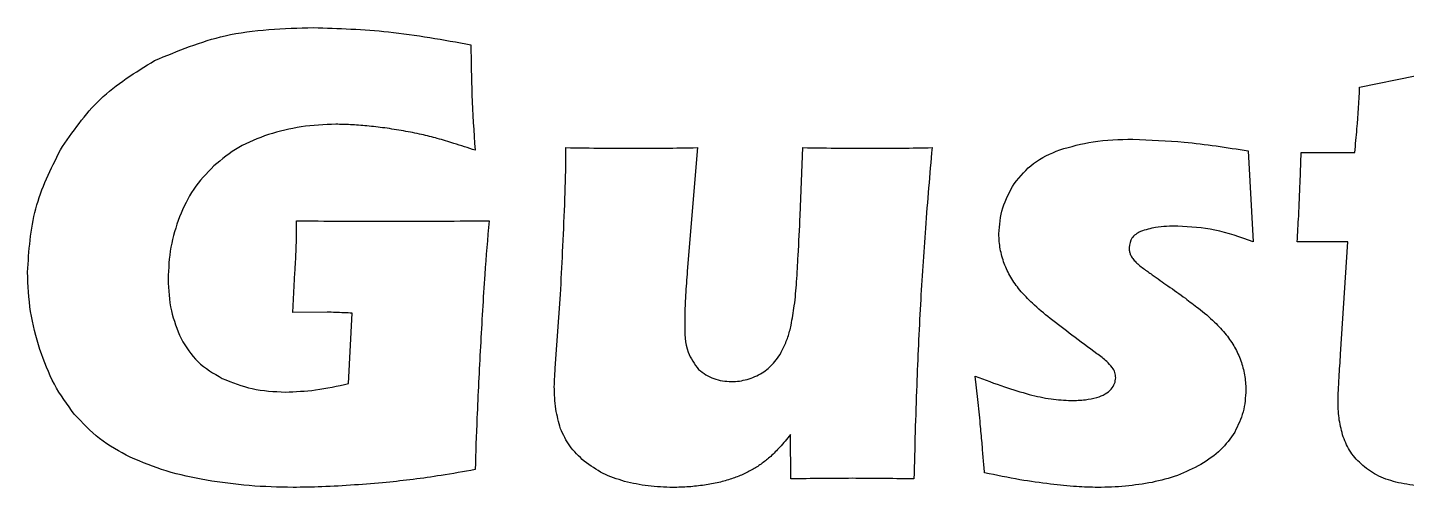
# Model space of a CAD drawing. Header units: millimetres. Extents: x -117 to 117, y -133 to 133.
# Drawn here: x -24.5 to -15.16, y 83.51 to 86.63 of the extents above; entities that cross this region are included whole.
import ezdxf

# ---------------------------------------------------------------- set-up
doc = ezdxf.new("R2010")
doc.units = ezdxf.units.MM
doc.layers.get('0').update_dxf_attribs({"linetype": 'CONTINUOUS'})

msp = doc.modelspace()

# ---------------------------------------------------------------- linework, layer by layer
for p, q in [((-15.478, 86.221), (-15.1017, 86.2979)), ((-19.9628, 85.8122), (-20.031, 84.9749)), ((-19.2669, 85.3529), (-19.2498, 85.8122)), ((-16.2331, 85.7903), (-16.1979, 85.1749)), ((-15.8815, 85.5749), (-15.8749, 85.7793)), ((-15.8749, 85.7793), (-15.5107, 85.7793)), ((-15.5588, 85.1749), (-15.9012, 85.1749)), ((-15.6068, 84.4144), (-15.5588, 85.1749)), ((-22.7034, 84.6957), (-22.6881, 84.9661)), ((-20.9254, 84.3177), (-20.8903, 84.8166)), ((-22.47, 84.6979), (-22.7034, 84.6957)), ((-22.3254, 84.2144), (-22.3003, 84.6914)), ((-18.0639, 84.1067), (-18.0815, 84.265)), ((-19.3298, 83.5683), (-19.3322, 83.8694))]:
    msp.add_line(p, q)
for points, knots in [([(-23.6386, 86.4023), (-23.4815, 86.4673), (-23.1377, 86.6094), (-22.7651, 86.6198), (-22.5628, 86.6254)], [0, 0, 0, 0, 0.0505677, 0.1106895, 0.1106895, 0.1106895, 0.1106895]), ([(-22.5628, 86.6254), (-22.3933, 86.6196), (-22.0352, 86.6073), (-21.6826, 86.5429), (-21.4968, 86.5089)], [0, 0, 0, 0, 0.0507978, 0.1073557, 0.1073557, 0.1073557, 0.1073557]), ([(-21.4968, 86.5089), (-21.4954, 86.3959), (-21.4924, 86.1575), (-21.4766, 85.9197), (-21.4683, 85.7947)], [0, 0, 0, 0, 0.0339085, 0.07149719, 0.07149719, 0.07149719, 0.07149719]), ([(-24.2771, 85.7968), (-24.1938, 85.9183), (-24.0243, 86.1656), (-23.7686, 86.3225), (-23.6386, 86.4023)], [0, 0, 0, 0, 0.0436565, 0.08887193, 0.08887193, 0.08887193, 0.08887193]), ([(-15.5107, 85.7793), (-15.5055, 85.8329), (-15.4913, 85.9799), (-15.4831, 86.1274), (-15.478, 86.221)], [0, 0, 0, 0, 0.01616639, 0.04430101, 0.04430101, 0.04430101, 0.04430101]), ([(-22.4111, 85.9705), (-22.49, 85.9678), (-22.6451, 85.9625), (-22.7947, 85.9214), (-22.8683, 85.9012)], [0, 0, 0, 0, 0.02358025, 0.04637721, 0.04637721, 0.04637721, 0.04637721]), ([(-22.2012, 85.9595), (-22.2383, 85.9627), (-22.3081, 85.9687), (-22.3782, 85.9699), (-22.4111, 85.9705)], [0, 0, 0, 0, 0.01115675, 0.02102324, 0.02102324, 0.02102324, 0.02102324]), ([(-21.9529, 85.9254), (-21.9953, 85.9326), (-22.0778, 85.9464), (-22.1609, 85.9552), (-22.2012, 85.9595)], [0, 0, 0, 0, 0.0129041, 0.02507283, 0.02507283, 0.02507283, 0.02507283]), ([(-21.7243, 85.8749), (-21.7596, 85.8841), (-21.8351, 85.9038), (-21.9119, 85.9179), (-21.9529, 85.9254)], [0, 0, 0, 0, 0.01092743, 0.02341646, 0.02341646, 0.02341646, 0.02341646]), ([(-22.8683, 85.9012), (-22.9371, 85.8755), (-23.0723, 85.8249), (-23.1838, 85.7331), (-23.2386, 85.6881)], [0, 0, 0, 0, 0.02187217, 0.04299359, 0.04299359, 0.04299359, 0.04299359]), ([(-21.4683, 85.7947), (-21.5159, 85.8104), (-21.6008, 85.8386), (-21.6866, 85.8638), (-21.7243, 85.8749)], [0, 0, 0, 0, 0.01504714, 0.02683349, 0.02683349, 0.02683349, 0.02683349]), ([(-17.5089, 85.7979), (-17.4342, 85.8187), (-17.2722, 85.8638), (-17.1039, 85.8674), (-17.0133, 85.8694)], [0, 0, 0, 0, 0.02318279, 0.05024696, 0.05024696, 0.05024696, 0.05024696]), ([(-17.0133, 85.8694), (-16.8972, 85.8648), (-16.6356, 85.8546), (-16.3769, 85.8132), (-16.2331, 85.7903)], [0, 0, 0, 0, 0.0348367, 0.07848349, 0.07848349, 0.07848349, 0.07848349]), ([(-24.499, 84.9683), (-24.4899, 85.1142), (-24.4716, 85.4053), (-24.3418, 85.6665), (-24.2771, 85.7968)], [0, 0, 0, 0, 0.04337835, 0.08655254, 0.08655254, 0.08655254, 0.08655254]), ([(-20.8617, 85.4254), (-20.8592, 85.4917), (-20.8542, 85.6206), (-20.8534, 85.7496), (-20.853, 85.8122)], [0, 0, 0, 0, 0.01990123, 0.03869371, 0.03869371, 0.03869371, 0.03869371]), ([(-20.853, 85.8122), (-20.7689, 85.811), (-20.6143, 85.8086), (-20.4597, 85.8081), (-20.3892, 85.8078)], [0, 0, 0, 0, 0.02522446, 0.04637962, 0.04637962, 0.04637962, 0.04637962]), ([(-20.3892, 85.8078), (-20.3214, 85.8081), (-20.1793, 85.8085), (-20.0371, 85.811), (-19.9628, 85.8122)], [0, 0, 0, 0, 0.02033073, 0.04264342, 0.04264342, 0.04264342, 0.04264342]), ([(-19.2498, 85.8122), (-19.1638, 85.811), (-19.0086, 85.8086), (-18.8535, 85.8081), (-18.7843, 85.8078)], [0, 0, 0, 0, 0.02579876, 0.04654767, 0.04654767, 0.04654767, 0.04654767]), ([(-18.7843, 85.8078), (-18.7161, 85.808), (-18.5792, 85.8084), (-18.4424, 85.811), (-18.3738, 85.8122)], [0, 0, 0, 0, 0.02047163, 0.04105694, 0.04105694, 0.04105694, 0.04105694]), ([(-18.3738, 85.8122), (-18.3895, 85.6308), (-18.4202, 85.2773), (-18.442, 84.9231), (-18.4526, 84.7507)], [0, 0, 0, 0, 0.0546353, 0.1064497, 0.1064497, 0.1064497, 0.1064497]), ([(-17.8166, 85.5683), (-17.7766, 85.6178), (-17.6937, 85.7203), (-17.5719, 85.7715), (-17.5089, 85.7979)], [0, 0, 0, 0, 0.01879218, 0.03893192, 0.03893192, 0.03893192, 0.03893192]), ([(-23.2386, 85.6881), (-23.287, 85.6376), (-23.3843, 85.5364), (-23.4417, 85.4084), (-23.4705, 85.3441)], [0, 0, 0, 0, 0.02080809, 0.04175802, 0.04175802, 0.04175802, 0.04175802]), ([(-17.921, 85.2276), (-17.9165, 85.2877), (-17.9073, 85.4091), (-17.8471, 85.5148), (-17.8166, 85.5683)], [0, 0, 0, 0, 0.01782959, 0.03602844, 0.03602844, 0.03602844, 0.03602844]), ([(-15.9012, 85.1749), (-15.8975, 85.2335), (-15.8891, 85.3667), (-15.8842, 85.5001), (-15.8815, 85.5749)], [0, 0, 0, 0, 0.0176132, 0.04005018, 0.04005018, 0.04005018, 0.04005018]), ([(-20.8903, 84.8166), (-20.8852, 84.9131), (-20.8744, 85.116), (-20.8661, 85.319), (-20.8617, 85.4254)], [0, 0, 0, 0, 0.02899389, 0.06094636, 0.06094636, 0.06094636, 0.06094636]), ([(-19.2906, 84.9045), (-19.2871, 84.9635), (-19.2782, 85.1129), (-19.2712, 85.2624), (-19.2669, 85.3529)], [0, 0, 0, 0, 0.01772147, 0.04489766, 0.04489766, 0.04489766, 0.04489766]), ([(-23.4705, 85.3441), (-23.4929, 85.2762), (-23.5382, 85.1391), (-23.5443, 84.9949), (-23.5474, 84.9221)], [0, 0, 0, 0, 0.02134403, 0.04307769, 0.04307769, 0.04307769, 0.04307769]), ([(-22.6815, 85.0925), (-22.6802, 85.125), (-22.6772, 85.2), (-22.6771, 85.2751), (-22.6771, 85.3177)], [0, 0, 0, 0, 0.00975832, 0.0225335, 0.0225335, 0.0225335, 0.0225335]), ([(-22.6771, 85.3177), (-22.5791, 85.3164), (-22.3879, 85.3139), (-22.1967, 85.3135), (-22.1034, 85.3133)], [0, 0, 0, 0, 0.02939743, 0.05736486, 0.05736486, 0.05736486, 0.05736486]), ([(-22.1034, 85.3133), (-21.965, 85.3134), (-21.7217, 85.3135), (-21.4785, 85.3165), (-21.3738, 85.3177)], [0, 0, 0, 0, 0.04153838, 0.07296893, 0.07296893, 0.07296893, 0.07296893]), ([(-21.3738, 85.3177), (-21.3839, 85.1965), (-21.4075, 84.9126), (-21.423, 84.628), (-21.4319, 84.465)], [0, 0, 0, 0, 0.03648727, 0.08547622, 0.08547622, 0.08547622, 0.08547622]), ([(-16.71, 85.2804), (-16.7604, 85.2802), (-16.8461, 85.28), (-16.9279, 85.255), (-16.9617, 85.2446)], [0, 0, 0, 0, 0.01499881, 0.02553731, 0.02553731, 0.02553731, 0.02553731]), ([(-16.1979, 85.1749), (-16.2841, 85.2056), (-16.4499, 85.2649), (-16.6256, 85.2753), (-16.71, 85.2804)], [0, 0, 0, 0, 0.02727216, 0.05252006, 0.05252006, 0.05252006, 0.05252006]), ([(-17.8849, 85.0276), (-17.8954, 85.0601), (-17.9165, 85.1252), (-17.9195, 85.1935), (-17.921, 85.2276)], [0, 0, 0, 0, 0.01020237, 0.02040723, 0.02040723, 0.02040723, 0.02040723]), ([(-16.9617, 85.2446), (-16.9844, 85.2318), (-17.0278, 85.2074), (-17.0359, 85.1585), (-17.0397, 85.1353)], [0, 0, 0, 0, 0.00739367, 0.01409861, 0.01409861, 0.01409861, 0.01409861]), ([(-22.6881, 84.9661), (-22.6871, 84.9839), (-22.685, 85.0261), (-22.6828, 85.0682), (-22.6815, 85.0925)], [0, 0, 0, 0, 0.00536408, 0.01265456, 0.01265456, 0.01265456, 0.01265456]), ([(-17.0397, 85.1353), (-17.0393, 85.1274), (-17.0386, 85.1116), (-17.0335, 85.0966), (-17.0309, 85.0892)], [0, 0, 0, 0, 0.002372932, 0.004720059, 0.004720059, 0.004720059, 0.004720059]), ([(-17.0309, 85.0892), (-17.0271, 85.0814), (-17.0187, 85.0645), (-17.006, 85.0506), (-16.999, 85.043)], [0, 0, 0, 0, 0.002569609, 0.005633269, 0.005633269, 0.005633269, 0.005633269]), ([(-17.7797, 84.8474), (-17.8012, 84.8756), (-17.8438, 84.9313), (-17.8713, 84.9958), (-17.8849, 85.0276)], [0, 0, 0, 0, 0.01059983, 0.02094125, 0.02094125, 0.02094125, 0.02094125]), ([(-16.999, 85.043), (-16.9906, 85.0347), (-16.9726, 85.017), (-16.9525, 85.0017), (-16.9419, 84.9936)], [0, 0, 0, 0, 0.003556333, 0.007563685, 0.007563685, 0.007563685, 0.007563685]), ([(-16.9419, 84.9936), (-16.9224, 84.9795), (-16.8674, 84.9399), (-16.8119, 84.901), (-16.776, 84.876)], [0, 0, 0, 0, 0.00720453, 0.02033742, 0.02033742, 0.02033742, 0.02033742]), ([(-24.4166, 84.4452), (-24.4407, 84.5304), (-24.4889, 84.7014), (-24.4957, 84.8791), (-24.499, 84.9683)], [0, 0, 0, 0, 0.02644689, 0.05312004, 0.05312004, 0.05312004, 0.05312004]), ([(-23.5474, 84.9221), (-23.5443, 84.8498), (-23.5383, 84.7102), (-23.4851, 84.5811), (-23.4595, 84.5188)], [0, 0, 0, 0, 0.02151348, 0.04155773, 0.04155773, 0.04155773, 0.04155773]), ([(-20.031, 84.9749), (-20.0354, 84.9213), (-20.0425, 84.8346), (-20.0461, 84.7477), (-20.0475, 84.7144)], [0, 0, 0, 0, 0.01611487, 0.02609841, 0.02609841, 0.02609841, 0.02609841]), ([(-19.328, 84.61), (-19.3202, 84.6539), (-19.3029, 84.7514), (-19.2949, 84.8502), (-19.2906, 84.9045)], [0, 0, 0, 0, 0.01336083, 0.02970286, 0.02970286, 0.02970286, 0.02970286]), ([(-17.5736, 84.6562), (-17.6147, 84.689), (-17.6881, 84.7477), (-17.7516, 84.8169), (-17.7797, 84.8474)], [0, 0, 0, 0, 0.01572669, 0.02814499, 0.02814499, 0.02814499, 0.02814499]), ([(-16.776, 84.876), (-16.7365, 84.8483), (-16.6666, 84.7991), (-16.5989, 84.747), (-16.5694, 84.7243)], [0, 0, 0, 0, 0.01445402, 0.02563042, 0.02563042, 0.02563042, 0.02563042]), ([(-22.3003, 84.6914), (-22.3383, 84.6932), (-22.3949, 84.6959), (-22.4514, 84.6974), (-22.47, 84.6979)], [0, 0, 0, 0, 0.01140927, 0.01697402, 0.01697402, 0.01697402, 0.01697402]), ([(-20.0475, 84.7144), (-20.0478, 84.6951), (-20.0483, 84.664), (-20.0485, 84.6328), (-20.0486, 84.621)], [0, 0, 0, 0, 0.005797493, 0.009341455, 0.009341455, 0.009341455, 0.009341455]), ([(-18.4526, 84.7507), (-18.4617, 84.5683), (-18.4813, 84.1744), (-18.4911, 83.78), (-18.4963, 83.5683)], [0, 0, 0, 0, 0.054783, 0.1183269, 0.1183269, 0.1183269, 0.1183269]), ([(-16.5694, 84.7243), (-16.5321, 84.6944), (-16.4644, 84.6399), (-16.4072, 84.5746), (-16.3815, 84.5452)], [0, 0, 0, 0, 0.01430003, 0.02600388, 0.02600388, 0.02600388, 0.02600388]), ([(-20.0486, 84.621), (-20.0482, 84.554), (-20.0475, 84.4396), (-19.9821, 84.3472), (-19.9549, 84.3089)], [0, 0, 0, 0, 0.01948192, 0.0332725, 0.0332725, 0.0332725, 0.0332725]), ([(-19.3809, 84.454), (-19.3698, 84.4788), (-19.3474, 84.5292), (-19.3345, 84.5828), (-19.328, 84.61)], [0, 0, 0, 0, 0.00813523, 0.01650719, 0.01650719, 0.01650719, 0.01650719]), ([(-17.2569, 84.4166), (-17.3135, 84.4583), (-17.42, 84.5369), (-17.5246, 84.6181), (-17.5736, 84.6562)], [0, 0, 0, 0, 0.02107162, 0.03971061, 0.03971061, 0.03971061, 0.03971061]), ([(-23.4595, 84.5188), (-23.4253, 84.4631), (-23.3555, 84.3494), (-23.2395, 84.2833), (-23.1804, 84.2496)], [0, 0, 0, 0, 0.01928717, 0.03934359, 0.03934359, 0.03934359, 0.03934359]), ([(-16.3815, 84.5452), (-16.3612, 84.5175), (-16.3213, 84.4628), (-16.2953, 84.4002), (-16.2826, 84.3694)], [0, 0, 0, 0, 0.01025557, 0.02023707, 0.02023707, 0.02023707, 0.02023707]), ([(-24.1825, 84.0078), (-24.2306, 84.0733), (-24.3293, 84.2079), (-24.387, 84.3647), (-24.4166, 84.4452)], [0, 0, 0, 0, 0.02423067, 0.04982514, 0.04982514, 0.04982514, 0.04982514]), ([(-21.4319, 84.465), (-21.4405, 84.3037), (-21.4553, 84.0261), (-21.4643, 83.7483), (-21.4681, 83.632)], [0, 0, 0, 0, 0.04846533, 0.08337734, 0.08337734, 0.08337734, 0.08337734]), ([(-19.447, 84.3529), (-19.4347, 84.3679), (-19.4091, 84.3992), (-19.3905, 84.4353), (-19.3809, 84.454)], [0, 0, 0, 0, 0.00580791, 0.01210916, 0.01210916, 0.01210916, 0.01210916]), ([(-17.1528, 84.3232), (-17.165, 84.3371), (-17.1959, 84.3723), (-17.2339, 84.3999), (-17.2569, 84.4166)], [0, 0, 0, 0, 0.00551362, 0.01402521, 0.01402521, 0.01402521, 0.01402521]), ([(-19.5241, 84.287), (-19.5104, 84.2964), (-19.4823, 84.3157), (-19.4589, 84.3403), (-19.447, 84.3529)], [0, 0, 0, 0, 0.00499755, 0.01017238, 0.01017238, 0.01017238, 0.01017238]), ([(-17.1298, 84.254), (-17.1309, 84.2659), (-17.1332, 84.2907), (-17.1461, 84.3121), (-17.1528, 84.3232)], [0, 0, 0, 0, 0.003536169, 0.007379333, 0.007379333, 0.007379333, 0.007379333]), ([(-16.2826, 84.3694), (-16.2726, 84.3377), (-16.2526, 84.2736), (-16.2499, 84.2065), (-16.2485, 84.1727)], [0, 0, 0, 0, 0.00992246, 0.02004084, 0.02004084, 0.02004084, 0.02004084]), ([(-15.6221, 84.165), (-15.6206, 84.1951), (-15.6162, 84.2783), (-15.6105, 84.3614), (-15.6068, 84.4144)], [0, 0, 0, 0, 0.00905157, 0.02499225, 0.02499225, 0.02499225, 0.02499225]), ([(-23.1804, 84.2496), (-23.1138, 84.2227), (-22.9771, 84.1674), (-22.8296, 84.1607), (-22.754, 84.1573)], [0, 0, 0, 0, 0.0213722, 0.04390821, 0.04390821, 0.04390821, 0.04390821]), ([(-20.932, 84.1946), (-20.9316, 84.2115), (-20.9305, 84.2526), (-20.9273, 84.2936), (-20.9254, 84.3177)], [0, 0, 0, 0, 0.00505764, 0.01232717, 0.01232717, 0.01232717, 0.01232717]), ([(-19.9549, 84.3089), (-19.9219, 84.2852), (-19.8551, 84.2372), (-19.7729, 84.2308), (-19.7313, 84.2276)], [0, 0, 0, 0, 0.01194786, 0.02420964, 0.02420964, 0.02420964, 0.02420964]), ([(-19.7313, 84.2276), (-19.7136, 84.2283), (-19.6778, 84.2296), (-19.6431, 84.2385), (-19.6255, 84.243)], [0, 0, 0, 0, 0.00530234, 0.01071527, 0.01071527, 0.01071527, 0.01071527]), ([(-19.6255, 84.243), (-19.608, 84.2487), (-19.5729, 84.2602), (-19.5404, 84.278), (-19.5241, 84.287)], [0, 0, 0, 0, 0.00550538, 0.011071, 0.011071, 0.011071, 0.011071]), ([(-18.0815, 84.265), (-18.0158, 84.2397), (-17.8955, 84.1933), (-17.7716, 84.1572), (-17.7153, 84.1408)], [0, 0, 0, 0, 0.02108638, 0.03868255, 0.03868255, 0.03868255, 0.03868255]), ([(-17.1605, 84.1771), (-17.1516, 84.1892), (-17.1346, 84.2122), (-17.1313, 84.2406), (-17.1298, 84.254)], [0, 0, 0, 0, 0.004435807, 0.008411402, 0.008411402, 0.008411402, 0.008411402]), ([(-22.754, 84.1573), (-22.6854, 84.1601), (-22.5409, 84.1661), (-22.3996, 84.1978), (-22.3254, 84.2144)], [0, 0, 0, 0, 0.02054443, 0.04331389, 0.04331389, 0.04331389, 0.04331389]), ([(-20.8892, 83.9089), (-20.9016, 83.953), (-20.9281, 84.0463), (-20.9307, 84.1434), (-20.932, 84.1946)], [0, 0, 0, 0, 0.01367984, 0.0289919, 0.0289919, 0.0289919, 0.0289919]), ([(-17.7153, 84.1408), (-17.6664, 84.129), (-17.5733, 84.1064), (-17.4777, 84.1022), (-17.4324, 84.1001)], [0, 0, 0, 0, 0.01505725, 0.02863466, 0.02863466, 0.02863466, 0.02863466]), ([(-17.2581, 84.1199), (-17.2379, 84.1265), (-17.2012, 84.1386), (-17.1732, 84.1651), (-17.1605, 84.1771)], [0, 0, 0, 0, 0.00626807, 0.01143192, 0.01143192, 0.01143192, 0.01143192]), ([(-16.2485, 84.1727), (-16.2515, 84.1219), (-16.2576, 84.0212), (-16.3022, 83.9307), (-16.3243, 83.8859)], [0, 0, 0, 0, 0.01509218, 0.02993368, 0.02993368, 0.02993368, 0.02993368]), ([(-15.6243, 84.087), (-15.6242, 84.0971), (-15.6238, 84.1231), (-15.6228, 84.1491), (-15.6221, 84.165)], [0, 0, 0, 0, 0.003050096, 0.007805546, 0.007805546, 0.007805546, 0.007805546]), ([(-18.0353, 83.8133), (-18.0391, 83.8556), (-18.0477, 83.9534), (-18.058, 84.0512), (-18.0639, 84.1067)], [0, 0, 0, 0, 0.01271702, 0.02947973, 0.02947973, 0.02947973, 0.02947973]), ([(-17.4324, 84.1001), (-17.3998, 84.1005), (-17.341, 84.1013), (-17.2837, 84.1142), (-17.2581, 84.1199)], [0, 0, 0, 0, 0.00974337, 0.01758727, 0.01758727, 0.01758727, 0.01758727]), ([(-15.5891, 83.854), (-15.5994, 83.8915), (-15.6203, 83.9678), (-15.6229, 84.0468), (-15.6243, 84.087)], [0, 0, 0, 0, 0.01162189, 0.02363227, 0.02363227, 0.02363227, 0.02363227]), ([(-23.8034, 83.7155), (-23.8757, 83.7542), (-24.0184, 83.8305), (-24.1283, 83.9493), (-24.1825, 84.0078)], [0, 0, 0, 0, 0.02441224, 0.04817432, 0.04817432, 0.04817432, 0.04817432]), ([(-20.7287, 83.6892), (-20.7645, 83.7216), (-20.8332, 83.7839), (-20.871, 83.8684), (-20.8892, 83.9089)], [0, 0, 0, 0, 0.01430011, 0.02747392, 0.02747392, 0.02747392, 0.02747392]), ([(-19.3322, 83.8694), (-19.356, 83.84), (-19.3979, 83.788), (-19.4456, 83.7413), (-19.4663, 83.721)], [0, 0, 0, 0, 0.01132635, 0.02000897, 0.02000897, 0.02000897, 0.02000897]), ([(-16.3243, 83.8859), (-16.3538, 83.8435), (-16.4151, 83.7553), (-16.5057, 83.6973), (-16.5529, 83.6672)], [0, 0, 0, 0, 0.01531287, 0.03191244, 0.03191244, 0.03191244, 0.03191244]), ([(-18.0177, 83.61), (-18.0207, 83.6431), (-18.0268, 83.7108), (-18.0324, 83.7786), (-18.0353, 83.8133)], [0, 0, 0, 0, 0.0099564, 0.02040564, 0.02040564, 0.02040564, 0.02040564]), ([(-15.4573, 83.6595), (-15.4868, 83.6882), (-15.5441, 83.744), (-15.5744, 83.818), (-15.5891, 83.854)], [0, 0, 0, 0, 0.01219891, 0.02372358, 0.02372358, 0.02372358, 0.02372358]), ([(-23.288, 83.5595), (-23.3799, 83.5774), (-23.5571, 83.6118), (-23.7234, 83.6818), (-23.8034, 83.7155)], [0, 0, 0, 0, 0.02800437, 0.05398056, 0.05398056, 0.05398056, 0.05398056]), ([(-20.4563, 83.5518), (-20.5061, 83.5675), (-20.6044, 83.5984), (-20.6877, 83.6592), (-20.7287, 83.6892)], [0, 0, 0, 0, 0.01555028, 0.03069687, 0.03069687, 0.03069687, 0.03069687]), ([(-19.4663, 83.721), (-19.4851, 83.705), (-19.5227, 83.6729), (-19.5649, 83.6471), (-19.5861, 83.6342)], [0, 0, 0, 0, 0.00738304, 0.0148123, 0.0148123, 0.0148123, 0.0148123]), ([(-21.4681, 83.632), (-21.545, 83.6182), (-21.6841, 83.5931), (-21.8242, 83.5737), (-21.8868, 83.565)], [0, 0, 0, 0, 0.02344767, 0.04240849, 0.04240849, 0.04240849, 0.04240849]), ([(-19.5861, 83.6342), (-19.6087, 83.622), (-19.6555, 83.5969), (-19.7054, 83.5787), (-19.7311, 83.5694)], [0, 0, 0, 0, 0.00770332, 0.01590556, 0.01590556, 0.01590556, 0.01590556]), ([(-17.5705, 83.5331), (-17.6399, 83.5424), (-17.79, 83.5625), (-17.9381, 83.5934), (-18.0177, 83.61)], [0, 0, 0, 0, 0.02101519, 0.04539535, 0.04539535, 0.04539535, 0.04539535]), ([(-16.5529, 83.6672), (-16.6051, 83.6401), (-16.7102, 83.5855), (-16.8256, 83.5587), (-16.8837, 83.5452)], [0, 0, 0, 0, 0.01756239, 0.03537849, 0.03537849, 0.03537849, 0.03537849]), ([(-15.2155, 83.543), (-15.2612, 83.5553), (-15.3492, 83.5789), (-15.4222, 83.6333), (-15.4573, 83.6595)], [0, 0, 0, 0, 0.01403917, 0.02705403, 0.02705403, 0.02705403, 0.02705403]), ([(-22.7011, 83.5111), (-22.8, 83.5131), (-22.9966, 83.517), (-23.1912, 83.5454), (-23.288, 83.5595)], [0, 0, 0, 0, 0.02964316, 0.05893648, 0.05893648, 0.05893648, 0.05893648]), ([(-22.2857, 83.5276), (-22.3591, 83.5228), (-22.4975, 83.5138), (-22.6361, 83.512), (-22.7011, 83.5111)], [0, 0, 0, 0, 0.02206904, 0.04157914, 0.04157914, 0.04157914, 0.04157914]), ([(-21.8868, 83.565), (-21.9476, 83.558), (-22.0804, 83.5428), (-22.2136, 83.533), (-22.2857, 83.5276)], [0, 0, 0, 0, 0.0183763, 0.04006985, 0.04006985, 0.04006985, 0.04006985]), ([(-20.1277, 83.5111), (-20.1843, 83.5127), (-20.2951, 83.5157), (-20.4033, 83.5399), (-20.4563, 83.5518)], [0, 0, 0, 0, 0.01692274, 0.03316955, 0.03316955, 0.03316955, 0.03316955]), ([(-19.9157, 83.5265), (-19.9507, 83.522), (-20.0211, 83.513), (-20.0921, 83.5118), (-20.1277, 83.5111)], [0, 0, 0, 0, 0.01058377, 0.02127708, 0.02127708, 0.02127708, 0.02127708]), ([(-19.7311, 83.5694), (-19.7597, 83.5606), (-19.8202, 83.542), (-19.8827, 83.5319), (-19.9157, 83.5265)], [0, 0, 0, 0, 0.00896442, 0.01896858, 0.01896858, 0.01896858, 0.01896858]), ([(-18.9142, 83.5727), (-18.9833, 83.5725), (-19.1218, 83.5721), (-19.2604, 83.5696), (-19.3298, 83.5683)], [0, 0, 0, 0, 0.02072554, 0.04156522, 0.04156522, 0.04156522, 0.04156522]), ([(-18.4963, 83.5683), (-18.5729, 83.5696), (-18.7122, 83.5719), (-18.8515, 83.5724), (-18.9142, 83.5727)], [0, 0, 0, 0, 0.02298496, 0.0417884, 0.0417884, 0.0417884, 0.0417884]), ([(-17.2507, 83.5111), (-17.2986, 83.5124), (-17.4055, 83.5151), (-17.5118, 83.5267), (-17.5705, 83.5331)], [0, 0, 0, 0, 0.01437903, 0.03206561, 0.03206561, 0.03206561, 0.03206561]), ([(-16.8837, 83.5452), (-16.9438, 83.5353), (-17.0653, 83.5152), (-17.1885, 83.5125), (-17.2507, 83.5111)], [0, 0, 0, 0, 0.01825655, 0.03690222, 0.03690222, 0.03690222, 0.03690222]), ([(-14.8837, 83.5111), (-14.9426, 83.5121), (-15.0541, 83.514), (-15.1638, 83.5337), (-15.2155, 83.543)], [0, 0, 0, 0, 0.01765523, 0.03338751, 0.03338751, 0.03338751, 0.03338751])]:
    msp.add_open_spline(points, degree=3, knots=knots)

doc.saveas('drawing.dxf')
